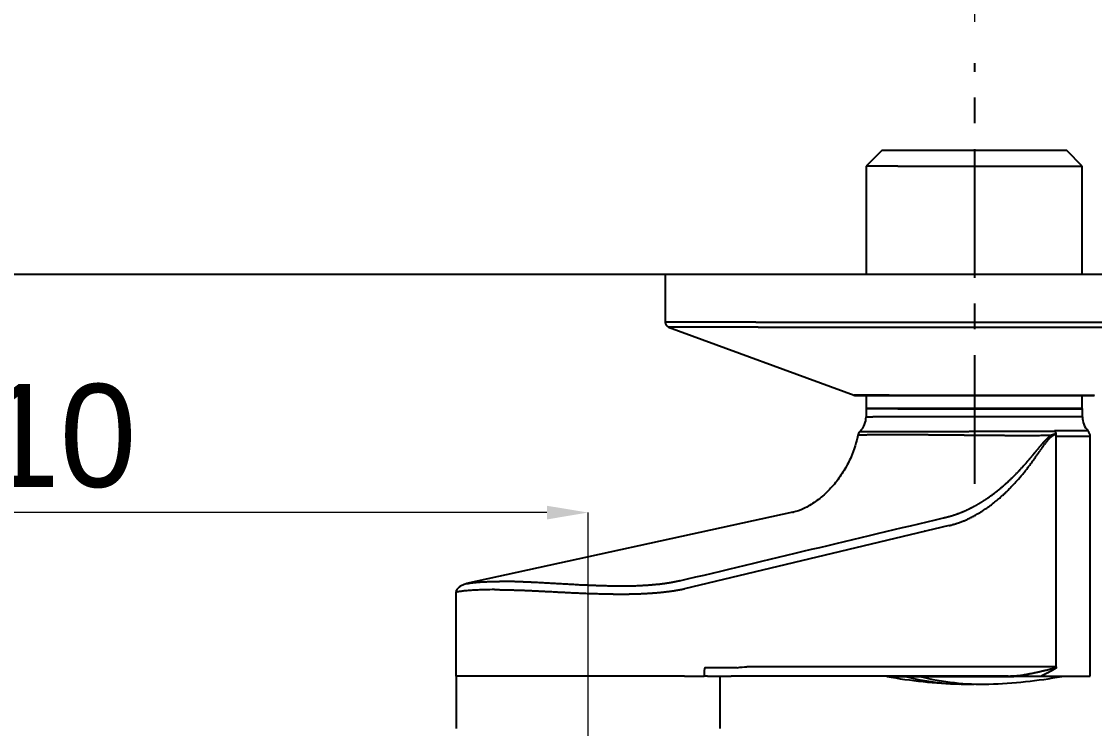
# Model space of a CAD drawing. Extents: x 1171 to 2300, y 0 to 827.
# Drawn here: x 1447.8 to 1551.9, y 689.5 to 758.2 of the extents above; entities that cross this region are included whole.
import ezdxf

# ---------------------------------------------------------------- set-up
doc = ezdxf.new("R2010")
doc.units = 0
doc.header["$LTSCALE"] = 10
doc.header["$MEASUREMENT"] = 0
doc.header["$PDMODE"] = 3
doc.header["$PDSIZE"] = -10
doc.linetypes.add('CENTER', pattern=[2, 1.25, -0.25, 0.25, -0.25])
doc.layers.get('0').update_dxf_attribs({"linetype": 'CONTINUOUS'})
doc.layers.get('DEFPOINTS').update_dxf_attribs({"linetype": 'CONTINUOUS'})
doc.layers.add('1', color=7, linetype='CONTINUOUS')
doc.styles.add('Daelim Dimension', font='')
doc.styles.get('Daelim Dimension').set_extended_font_data('나눔고딕')
doc.dimstyles.new('DEFAULT', dxfattribs={"dimscale": 2, "dimtxt": 2, "dimasz": 2, "dimexe": 0, "dimexo": 2, "dimgap": 1, "dimtad": 1, "dimdec": 1, "dimzin": 9, "dimdsep": 46, "dimtxsty": 'Daelim Dimension', "dimcen": 0.5, "dimclrd": 252, "dimclre": 252, "dimclrt": 3, "dimadec": 1, "dimazin": 0, "dimtfac": 1, "dimtdec": 1, "dimtix": 1, "dimtmove": 0, "dimatfit": 3, "dimfxl": 1, "dimtolj": 1, "dimtzin": 1, "dimlwd": 9, "dimlwe": 9, "dimarcsym": 0})

# ---------------------------------------------------------------- blocks, each defined once
blk = doc.blocks.new('*D8')
at = {"color": 5, "lineweight": 9, "ltscale": 0.5, "transparency": 16777216}
for p, q in [((1392.75, 687.65), (1392.75, 710.49)), ((1498.75, 710.49), (1396.75, 710.49)), ((1502.75, 687.25), (1502.75, 710.49))]:
    blk.add_line(p, q, dxfattribs=at)
at = {"color": 5, "ltscale": 0.5, "transparency": 16777216}
for points in [[(1396.75, 711.15), (1396.75, 709.82), (1392.75, 710.49)], [(1498.75, 711.15), (1498.75, 709.82), (1502.75, 710.49)]]:
    blk.add_solid(points, dxfattribs=at)
at = {"layer": 'DEFPOINTS', "color": 0, "ltscale": 0.5, "transparency": 16777216}
for p in [(1392.75, 710.49), (1392.75, 683.65), (1502.75, 683.25)]:
    blk.add_point(p, dxfattribs=at)
at = {"color": 7, "ltscale": 0.5, "transparency": 16777216, "insert": (1447.75, 717.9), "char_height": 10, "attachment_point": 5, "style": 'Daelim Dimension'}
blk.add_mtext('\\A1;110', dxfattribs=at)
blk = doc.blocks.new('*D9')
at = {"color": 5, "lineweight": 9, "ltscale": 0.5, "transparency": 16777216}
for p, q in [((1355.28, 758.12), (1355.28, 774.56)), ((1359.28, 774.56), (1536.29, 774.56)), ((1540.29, 758.12), (1540.29, 774.56))]:
    blk.add_line(p, q, dxfattribs=at)
at = {"color": 5, "ltscale": 0.5, "transparency": 16777216}
for points in [[(1359.28, 775.23), (1359.28, 773.89), (1355.28, 774.56)], [(1536.29, 775.23), (1536.29, 773.89), (1540.29, 774.56)]]:
    blk.add_solid(points, dxfattribs=at)
at = {"layer": 'DEFPOINTS', "color": 0, "ltscale": 0.5, "transparency": 16777216}
for p in [(1540.29, 774.56), (1355.28, 754.12), (1540.29, 754.12)]:
    blk.add_point(p, dxfattribs=at)
at = {"color": 7, "ltscale": 0.5, "transparency": 16777216, "insert": (1447.79, 782), "char_height": 10, "attachment_point": 5, "style": 'Daelim Dimension'}
blk.add_mtext('\\A1;150~200', dxfattribs=at)

msp = doc.modelspace()

# ---------------------------------------------------------------- linework, layer by layer
at = {"ltscale": 0.5}
for p, q in [((1549.21, 745.62), (1531.25, 745.62)), ((1291.12, 733.62), (1975.18, 733.62))]:
    msp.add_line(p, q, dxfattribs=at)
at = {"layer": '1', "color": 1, "linetype": 'CENTER', "lineweight": -3}
msp.add_line((1540.29, 713.28), (1540.29, 754.12), dxfattribs=at)
at = {"layer": '1', "color": 7, "linetype": 'Continuous', "lineweight": -3}
for p, q in [((1531.25, 745.62), (1529.75, 744.12)), ((1550.71, 744.12), (1549.21, 745.62)), ((1529.75, 744.12), (1529.75, 733.62)), ((1532.82, 744.12), (1529.75, 744.12)), ((1532.82, 744.12), (1550.71, 744.12)), ((1550.71, 733.62), (1550.71, 744.12)), ((1510.23, 733.62), (1510.23, 728.97)), ((1510.23, 733.62), (1519.02, 733.62)), ((1519.02, 733.62), (1570.23, 733.62)), ((1519.02, 728.97), (1510.23, 728.97)), ((1510.56, 728.5), (1528.56, 721.87)), ((1519.25, 728.5), (1510.56, 728.5)), ((1519.02, 728.97), (1570.23, 728.97)), ((1519.25, 728.5), (1569.9, 728.5)), ((1531.98, 721.87), (1528.56, 721.87)), ((1528.73, 721.84), (1532.1, 721.84)), ((1529.75, 721.84), (1529.75, 720.62)), ((1531.98, 721.87), (1551.9, 721.87)), ((1532.1, 721.84), (1551.73, 721.84)), ((1550.71, 720.62), (1550.71, 721.84)), ((1529.75, 720.62), (1529.73, 720.56)), ((1529.73, 720.56), (1529.73, 719.79)), ((1532.81, 720.56), (1529.73, 720.56)), ((1529.73, 719.79), (1530.39, 719.79)), ((1529.75, 720.62), (1532.82, 720.62)), ((1532.81, 719.79), (1530.39, 719.79)), ((1532.81, 720.56), (1550.73, 720.56)), ((1550.73, 719.79), (1532.81, 719.79)), ((1532.82, 720.62), (1550.71, 720.62)), ((1550.73, 720.56), (1550.71, 720.62)), ((1550.73, 719.79), (1550.73, 720.56)), ((1551.27, 718.43), (1548.03, 718.43)), ((1548.19, 717.88), (1548.19, 718.11)), ((1551.48, 717.88), (1548.19, 717.88)), ((1551.48, 694.62), (1551.48, 717.88)), ((1522.62, 710.52), (1490.95, 703.59)), ((1537.78, 709.22), (1512.11, 703.09)), ((1489.9, 702.65), (1489.9, 694.62)), ((1514.02, 695.14), (1514.02, 694.62)), ((1517.23, 695.42), (1514.1, 695.42)), ((1548.19, 695.52), (1518.15, 695.52)), ((1512.11, 694.62), (1489.9, 694.62)), ((1489.93, 694.62), (1489.93, 689.52)), ((1512.11, 694.62), (1514.02, 694.62)), ((1514.34, 694.62), (1514.02, 694.62)), ((1515.57, 689.52), (1515.57, 694.62)), ((1516.61, 694.62), (1516.65, 694.62)), ((1543.53, 694.62), (1517.5, 694.62)), ((1531.73, 694.62), (1531.73, 694.58)), ((1531.73, 694.58), (1533.55, 694.58)), ((1533.55, 694.59), (1533.55, 694.58)), ((1534.22, 694.58), (1534.22, 694.62)), ((1534.97, 694.59), (1534.97, 694.58)), ((1534.97, 694.58), (1544.06, 694.58)), ((1546.73, 694.62), (1551.48, 694.62)), ((1548.73, 694.58), (1548.73, 694.62))]:
    msp.add_line(p, q, dxfattribs=at)
for centre, radius, start, end in [((1510.73, 728.97), 0.5, 180, 249.7751), ((1528.73, 722.34), 0.5, 249.7751, 270), ((1551.73, 722.34), 0.5, 270, 290.2249), ((1527.73, 719.79), 2, 315.5799, 0), ((1552.73, 719.79), 2, 180, 222.9312), ((1550.68, 717.88), 0.8, 0, 42.9334), ((1540.23, 741.82), 48, 259.8001, 268.3117), ((1540.23, 741.82), 48, 271.6883, 280.1999)]:
    msp.add_arc(centre, radius, start, end, dxfattribs=at)
for centre, major_axis, start_param, end_param in [((1532.1, 722.34), (0, -0.5), 5.930195, 6.283211), ((1539.52, 741.82), (0, -47.99), 6.106374, 6.304021), ((1540.94, 741.82), (0, -47.99), 6.106374, 6.304021)]:
    msp.add_ellipse(centre, major_axis=major_axis, ratio=0.707107, start_param=start_param, end_param=end_param, dxfattribs=at)
for points, knots in [([(1528.96, 718.1), (1528.79, 717.31), (1528.43, 716.13), (1527.66, 714.64), (1526.87, 713.47), (1525.89, 712.39), (1524.79, 711.48), (1523.63, 710.82), (1522.98, 710.59), (1522.67, 710.53)], [0, 0, 0, 0, 0.174316, 0.279304, 0.396979, 0.527752, 0.671883, 0.829287, 1, 1, 1, 1]), ([(1532.23, 718.03), (1532.22, 718.03), (1532.19, 718.03), (1532.15, 718.03), (1532.12, 718.03), (1532.08, 718.03), (1532.04, 718.03), (1532, 718.03), (1531.97, 718.03), (1531.93, 718.03), (1531.89, 718.03), (1531.85, 718.03), (1531.82, 718.03), (1531.78, 718.03), (1531.74, 718.03), (1531.7, 718.03), (1531.67, 718.03), (1531.63, 718.03), (1531.59, 718.03), (1531.56, 718.03), (1531.52, 718.03), (1531.48, 718.03), (1531.45, 718.03), (1531.41, 718.03), (1531.37, 718.03), (1531.34, 718.03), (1531.3, 718.03), (1531.26, 718.03), (1531.23, 718.03), (1531.19, 718.03), (1531.16, 718.03), (1531.12, 718.03), (1531.09, 718.03), (1531.05, 718.03), (1531.02, 718.03), (1530.98, 718.03), (1530.95, 718.03), (1530.91, 718.03), (1530.88, 718.03), (1530.84, 718.03), (1530.81, 718.03), (1530.77, 718.03), (1530.74, 718.03), (1530.71, 718.03), (1530.67, 718.03), (1530.64, 718.03), (1530.6, 718.03), (1530.57, 718.03), (1530.54, 718.02), (1530.51, 718.02), (1530.47, 718.02), (1530.44, 718.02), (1530.41, 718.02), (1530.38, 718.02), (1530.35, 718.02), (1530.31, 718.02), (1530.28, 718.02), (1530.25, 718.02), (1530.22, 718.02), (1530.19, 718.02), (1530.16, 718.02), (1530.13, 718.02), (1530.1, 718.02), (1530.07, 718.02), (1530.04, 718.02), (1530.02, 718.02), (1529.99, 718.02), (1529.96, 718.02), (1529.93, 718.02), (1529.9, 718.02), (1529.88, 718.02), (1529.85, 718.02), (1529.82, 718.02), (1529.8, 718.01), (1529.77, 718.01), (1529.75, 718.01), (1529.72, 718.01), (1529.7, 718.01), (1529.67, 718.01), (1529.65, 718.01), (1529.62, 718.01), (1529.6, 718.01), (1529.58, 718.01), (1529.55, 718.01), (1529.53, 718.01), (1529.51, 718.01), (1529.49, 718.01), (1529.46, 718.01), (1529.44, 718.01), (1529.42, 718.01), (1529.4, 718.01), (1529.38, 718), (1529.36, 718), (1529.34, 718), (1529.32, 718), (1529.3, 718), (1529.29, 718), (1529.27, 718), (1529.25, 718), (1529.23, 718), (1529.22, 718), (1529.2, 718), (1529.19, 718), (1529.17, 718), (1529.16, 718), (1529.14, 718), (1529.13, 718), (1529.11, 717.99), (1529.09, 717.99), (1529.06, 717.99), (1529.02, 717.99), (1529, 717.99), (1528.97, 717.98), (1528.96, 717.98), (1528.94, 717.98), (1528.93, 717.98), (1528.93, 717.98), (1528.93, 717.98), (1528.93, 717.98)], [0, 0, 0, 0, 0.005998, 0.012022, 0.018071, 0.024147, 0.030249, 0.036376, 0.042529, 0.048708, 0.054913, 0.061143, 0.067399, 0.07368, 0.079987, 0.086319, 0.092676, 0.099059, 0.105467, 0.1119, 0.118357, 0.12484, 0.131348, 0.13788, 0.144437, 0.151018, 0.157624, 0.164254, 0.170909, 0.177587, 0.18429, 0.191016, 0.197766, 0.20454, 0.211338, 0.218158, 0.225002, 0.23187, 0.23876, 0.245673, 0.252609, 0.259568, 0.266548, 0.273551, 0.280576, 0.287622, 0.29469, 0.301779, 0.308889, 0.31602, 0.323171, 0.330343, 0.337535, 0.344747, 0.351978, 0.359229, 0.366499, 0.373788, 0.381097, 0.388425, 0.395773, 0.40314, 0.410527, 0.417933, 0.425359, 0.432805, 0.440271, 0.447756, 0.455262, 0.462787, 0.470332, 0.477898, 0.485484, 0.493091, 0.500718, 0.508366, 0.516035, 0.523725, 0.531437, 0.539171, 0.546926, 0.554704, 0.562504, 0.570327, 0.578172, 0.58604, 0.593931, 0.601846, 0.609784, 0.617745, 0.625729, 0.633735, 0.641765, 0.649817, 0.657891, 0.665988, 0.674106, 0.682247, 0.69041, 0.698594, 0.7068, 0.715027, 0.723276, 0.731545, 0.739836, 0.748147, 0.756479, 0.764831, 0.773203, 0.801217, 0.828751, 0.855801, 0.882376, 0.908485, 0.934139, 0.959347, 0.984117, 1, 1, 1, 1]), ([(1529.15, 718.38), (1529.15, 718.38), (1529.15, 718.38), (1529.15, 718.38), (1529.15, 718.38), (1529.16, 718.38), (1529.17, 718.38), (1529.18, 718.37), (1529.19, 718.37), (1529.2, 718.37), (1529.22, 718.37), (1529.23, 718.37), (1529.25, 718.37), (1529.27, 718.37), (1529.29, 718.37), (1529.31, 718.37), (1529.33, 718.37), (1529.36, 718.37), (1529.38, 718.37), (1529.41, 718.37), (1529.44, 718.37), (1529.46, 718.37), (1529.49, 718.37), (1529.52, 718.37), (1529.55, 718.37), (1529.59, 718.36), (1529.62, 718.36), (1529.65, 718.36), (1529.68, 718.36), (1529.72, 718.36), (1529.75, 718.36), (1529.79, 718.36), (1529.81, 718.36), (1529.82, 718.36)], [0, 0, 0, 0, 0.028778, 0.066813, 0.104458, 0.141714, 0.17858, 0.215055, 0.251141, 0.286837, 0.322142, 0.357058, 0.391583, 0.425717, 0.459461, 0.492815, 0.525778, 0.55835, 0.590531, 0.622322, 0.653722, 0.68473, 0.715348, 0.745574, 0.775409, 0.804853, 0.833906, 0.862567, 0.890837, 0.918715, 0.946202, 0.973297, 1, 1, 1, 1]), ([(1529.82, 718.36), (1529.96, 718.36), (1530.12, 718.36), (1530.47, 718.36), (1530.67, 718.36), (1531.1, 718.35), (1531.33, 718.35), (1531.83, 718.35), (1532.09, 718.35), (1532.37, 718.35)], [0, 0, 0, 0, 0.25, 0.25, 0.5, 0.5, 0.75, 0.75, 1, 1, 1, 1]), ([(1545, 717.95), (1544.98, 717.95), (1544.95, 717.95), (1544.9, 717.95), (1544.85, 717.95), (1544.81, 717.95), (1544.75, 717.95), (1544.7, 717.95), (1544.65, 717.95), (1544.6, 717.95), (1544.54, 717.95), (1544.48, 717.95), (1544.43, 717.95), (1544.37, 717.95), (1544.31, 717.95), (1544.25, 717.95), (1544.18, 717.95), (1544.12, 717.95), (1544.06, 717.95), (1543.99, 717.95), (1543.92, 717.95), (1543.86, 717.95), (1543.79, 717.95), (1543.72, 717.95), (1543.64, 717.95), (1543.57, 717.95), (1543.5, 717.95), (1543.42, 717.95), (1543.34, 717.95), (1543.27, 717.95), (1543.19, 717.95), (1543.11, 717.96), (1543.02, 717.96), (1542.94, 717.96), (1542.86, 717.96), (1542.77, 717.96), (1542.68, 717.96), (1542.6, 717.96), (1542.51, 717.96), (1542.42, 717.96), (1542.33, 717.96), (1542.23, 717.96), (1542.14, 717.96), (1542.04, 717.96), (1541.95, 717.96), (1541.85, 717.96), (1541.75, 717.96), (1541.65, 717.96), (1541.55, 717.97), (1541.44, 717.97), (1541.34, 717.97), (1541.24, 717.97), (1541.13, 717.97), (1541.02, 717.97), (1540.91, 717.97), (1540.8, 717.97), (1540.69, 717.97), (1540.58, 717.97), (1540.47, 717.97), (1540.35, 717.98), (1540.24, 717.98), (1540.12, 717.98), (1540, 717.98), (1539.89, 717.98), (1539.77, 717.98), (1539.65, 717.98), (1539.52, 717.98), (1539.4, 717.98), (1539.28, 717.98), (1539.15, 717.99), (1539.03, 717.99), (1538.9, 717.99), (1538.77, 717.99), (1538.64, 717.99), (1538.51, 717.99), (1538.38, 717.99), (1538.25, 717.99), (1538.12, 718), (1537.98, 718), (1537.85, 718), (1537.72, 718), (1537.58, 718), (1537.45, 718), (1537.32, 718), (1537.2, 718), (1537.07, 718), (1536.94, 718.01), (1536.82, 718.01), (1536.69, 718.01), (1536.57, 718.01), (1536.45, 718.01), (1536.33, 718.01), (1536.21, 718.01), (1536.09, 718.01), (1535.97, 718.01), (1535.86, 718.01), (1535.74, 718.02), (1535.63, 718.02), (1535.51, 718.02), (1535.4, 718.02), (1535.29, 718.02), (1535.18, 718.02), (1535.07, 718.02), (1534.97, 718.02), (1534.86, 718.02), (1534.76, 718.02), (1534.65, 718.02), (1534.55, 718.02), (1534.45, 718.02), (1534.35, 718.03), (1534.25, 718.03), (1534.15, 718.03), (1534.05, 718.03), (1533.96, 718.03), (1533.86, 718.03), (1533.77, 718.03), (1533.68, 718.03), (1533.59, 718.03), (1533.5, 718.03), (1533.41, 718.03), (1533.32, 718.03), (1533.24, 718.03), (1533.15, 718.03), (1533.07, 718.03), (1532.99, 718.03), (1532.9, 718.03), (1532.82, 718.03), (1532.75, 718.03), (1532.67, 718.03), (1532.59, 718.03), (1532.52, 718.03), (1532.44, 718.03), (1532.37, 718.03), (1532.3, 718.03), (1532.25, 718.03), (1532.23, 718.03)], [0, 0, 0, 0, 0.003699, 0.007478, 0.011336, 0.015274, 0.019291, 0.023388, 0.027565, 0.031821, 0.036157, 0.040572, 0.045068, 0.049644, 0.054299, 0.059036, 0.063852, 0.06875, 0.073729, 0.078789, 0.083932, 0.089156, 0.094461, 0.099849, 0.105318, 0.110868, 0.116501, 0.122215, 0.128011, 0.133888, 0.139847, 0.145887, 0.152009, 0.158212, 0.164496, 0.170862, 0.177309, 0.183838, 0.190447, 0.197138, 0.203909, 0.210762, 0.217695, 0.22471, 0.231805, 0.238981, 0.246237, 0.253573, 0.260988, 0.268482, 0.276055, 0.283706, 0.291434, 0.299239, 0.30712, 0.315076, 0.323108, 0.331217, 0.339402, 0.347664, 0.356004, 0.364422, 0.372919, 0.381496, 0.390154, 0.398893, 0.407714, 0.416619, 0.425607, 0.434681, 0.44384, 0.453086, 0.462421, 0.471844, 0.481356, 0.490957, 0.500645, 0.51061, 0.52053, 0.530405, 0.540234, 0.550016, 0.55975, 0.569437, 0.579074, 0.588663, 0.598202, 0.60769, 0.617128, 0.626515, 0.635851, 0.645137, 0.654375, 0.663565, 0.672708, 0.681804, 0.690856, 0.699862, 0.708824, 0.717742, 0.726617, 0.735448, 0.744237, 0.752982, 0.761684, 0.770344, 0.778962, 0.787536, 0.796066, 0.804551, 0.812989, 0.821381, 0.829724, 0.838019, 0.846264, 0.854459, 0.862603, 0.870696, 0.878737, 0.886725, 0.89466, 0.902543, 0.910371, 0.918145, 0.925865, 0.93353, 0.94114, 0.948695, 0.956193, 0.963636, 0.971022, 0.978352, 0.985625, 0.992841, 1, 1, 1, 1]), ([(1532.37, 718.35), (1532.38, 718.35), (1532.41, 718.35), (1532.44, 718.35), (1532.48, 718.35), (1532.52, 718.35), (1532.55, 718.35), (1532.59, 718.35), (1532.63, 718.35), (1532.67, 718.35), (1532.7, 718.35), (1532.74, 718.35), (1532.78, 718.35), (1532.82, 718.35), (1532.86, 718.35), (1532.9, 718.35), (1532.94, 718.35), (1532.98, 718.35), (1533.02, 718.35), (1533.07, 718.35), (1533.11, 718.35), (1533.15, 718.35), (1533.19, 718.35), (1533.24, 718.35), (1533.28, 718.35), (1533.32, 718.35), (1533.37, 718.35), (1533.41, 718.35), (1533.46, 718.35), (1533.5, 718.35), (1533.55, 718.35), (1533.59, 718.35), (1533.64, 718.35), (1533.68, 718.35), (1533.73, 718.35), (1533.78, 718.35), (1533.83, 718.35), (1533.87, 718.35), (1533.92, 718.35), (1533.97, 718.35), (1534.02, 718.35), (1534.07, 718.35), (1534.12, 718.35), (1534.17, 718.35), (1534.22, 718.35), (1534.27, 718.35), (1534.32, 718.35), (1534.37, 718.35), (1534.43, 718.35), (1534.48, 718.35), (1534.53, 718.35), (1534.58, 718.35), (1534.64, 718.35), (1534.69, 718.35), (1534.75, 718.35), (1534.8, 718.35), (1534.86, 718.35), (1534.91, 718.35), (1534.97, 718.35), (1535.02, 718.35), (1535.08, 718.35), (1535.14, 718.35), (1535.19, 718.36), (1535.25, 718.36), (1535.31, 718.36), (1535.37, 718.36), (1535.43, 718.36), (1535.49, 718.36), (1535.55, 718.36), (1535.61, 718.36), (1535.67, 718.36), (1535.73, 718.36), (1535.79, 718.36), (1535.85, 718.36), (1535.91, 718.36), (1535.97, 718.36), (1536.04, 718.36), (1536.1, 718.36), (1536.16, 718.36), (1536.23, 718.36), (1536.29, 718.36), (1536.36, 718.36), (1536.42, 718.36), (1536.49, 718.36), (1536.55, 718.36), (1536.62, 718.36), (1536.68, 718.36), (1536.75, 718.36), (1536.82, 718.36), (1536.88, 718.36), (1536.95, 718.36), (1537.02, 718.36), (1537.09, 718.36), (1537.16, 718.36), (1537.23, 718.36), (1537.3, 718.36), (1537.37, 718.36), (1537.44, 718.36), (1537.51, 718.36), (1537.58, 718.37), (1537.65, 718.37), (1537.72, 718.37), (1537.79, 718.37), (1537.86, 718.37), (1537.94, 718.37), (1538.01, 718.37), (1538.08, 718.37), (1538.16, 718.37), (1538.23, 718.37), (1538.31, 718.37), (1538.38, 718.37), (1538.45, 718.37), (1538.53, 718.37), (1538.6, 718.37), (1538.68, 718.37), (1538.76, 718.37), (1538.83, 718.37), (1538.91, 718.37), (1538.99, 718.37), (1539.06, 718.37), (1539.14, 718.37), (1539.22, 718.37), (1539.3, 718.37), (1539.38, 718.37), (1539.45, 718.37), (1539.53, 718.37), (1539.61, 718.37), (1539.69, 718.37), (1539.77, 718.38), (1539.85, 718.38), (1539.93, 718.38), (1540.01, 718.38), (1540.09, 718.38), (1540.21, 718.38), (1540.37, 718.38), (1540.57, 718.38), (1540.77, 718.38), (1540.96, 718.38), (1541.15, 718.38), (1541.34, 718.38), (1541.53, 718.38), (1541.72, 718.38), (1541.9, 718.38), (1542.08, 718.39), (1542.26, 718.39), (1542.44, 718.39), (1542.62, 718.39), (1542.79, 718.39), (1542.96, 718.39), (1543.13, 718.39), (1543.29, 718.39), (1543.46, 718.39), (1543.62, 718.39), (1543.78, 718.39), (1543.93, 718.39), (1544.09, 718.39), (1544.24, 718.39), (1544.39, 718.39), (1544.53, 718.39), (1544.68, 718.39), (1544.82, 718.39), (1544.96, 718.39), (1545.09, 718.39), (1545.23, 718.39), (1545.36, 718.39), (1545.49, 718.39), (1545.62, 718.39), (1545.74, 718.39), (1545.86, 718.39), (1545.98, 718.39), (1546.1, 718.39), (1546.22, 718.39), (1546.33, 718.39), (1546.44, 718.39), (1546.55, 718.39), (1546.65, 718.39), (1546.76, 718.39), (1546.86, 718.39), (1546.96, 718.39), (1547.06, 718.39), (1547.15, 718.39), (1547.24, 718.39), (1547.34, 718.39), (1547.42, 718.39), (1547.51, 718.39), (1547.6, 718.39), (1547.68, 718.39), (1547.76, 718.38), (1547.84, 718.38), (1547.92, 718.38), (1547.99, 718.38), (1548.04, 718.38), (1548.06, 718.38)], [0, 0, 0, 0, 0.002888, 0.005789, 0.008704, 0.011632, 0.014574, 0.017529, 0.020498, 0.02348, 0.026475, 0.029484, 0.032507, 0.035543, 0.038592, 0.041655, 0.044732, 0.047822, 0.050925, 0.054042, 0.057172, 0.060316, 0.063473, 0.066644, 0.069828, 0.073026, 0.076237, 0.079461, 0.082699, 0.085951, 0.089215, 0.092494, 0.095786, 0.099091, 0.102409, 0.105742, 0.109087, 0.112446, 0.115819, 0.119205, 0.122604, 0.126017, 0.129443, 0.132883, 0.136336, 0.139802, 0.143282, 0.146776, 0.150283, 0.153803, 0.157337, 0.160884, 0.164444, 0.168018, 0.171606, 0.175206, 0.178821, 0.182448, 0.18609, 0.189744, 0.193412, 0.197093, 0.200788, 0.204496, 0.208218, 0.211953, 0.215701, 0.219463, 0.223238, 0.227027, 0.230829, 0.234645, 0.238473, 0.242316, 0.246171, 0.25004, 0.253923, 0.257819, 0.261728, 0.26565, 0.269586, 0.273536, 0.277499, 0.281475, 0.285464, 0.289467, 0.293484, 0.297513, 0.301556, 0.305613, 0.309683, 0.313766, 0.317862, 0.321972, 0.326095, 0.330232, 0.334382, 0.338545, 0.342722, 0.346912, 0.351116, 0.355333, 0.359563, 0.363806, 0.368063, 0.372333, 0.376617, 0.380914, 0.385224, 0.389548, 0.393885, 0.398235, 0.402598, 0.406975, 0.411366, 0.415769, 0.420186, 0.424616, 0.42906, 0.433517, 0.437987, 0.442471, 0.446968, 0.451478, 0.456001, 0.460538, 0.465088, 0.469652, 0.474228, 0.478818, 0.483422, 0.488038, 0.492668, 0.497312, 0.508784, 0.520158, 0.531432, 0.542608, 0.553684, 0.564662, 0.57554, 0.58632, 0.597001, 0.607583, 0.618066, 0.628451, 0.638737, 0.648924, 0.659013, 0.669003, 0.678895, 0.688688, 0.698383, 0.70798, 0.717478, 0.726877, 0.736179, 0.745382, 0.754487, 0.763494, 0.772403, 0.781213, 0.789925, 0.79854, 0.807056, 0.815474, 0.823794, 0.832017, 0.840141, 0.848167, 0.856095, 0.863926, 0.871658, 0.879293, 0.88683, 0.894269, 0.90161, 0.908854, 0.915999, 0.923047, 0.929997, 0.93685, 0.943604, 0.950261, 0.956821, 0.963282, 0.969646, 0.975912, 0.982081, 0.988151, 0.994124, 1, 1, 1, 1]), ([(1537.78, 709.22), (1537.8, 709.22), (1537.83, 709.23), (1537.89, 709.25), (1537.95, 709.26), (1538.01, 709.28), (1538.07, 709.3), (1538.13, 709.32), (1538.2, 709.33), (1538.26, 709.35), (1538.33, 709.37), (1538.4, 709.39), (1538.48, 709.42), (1538.61, 709.46), (1538.83, 709.54), (1539.05, 709.62), (1539.25, 709.7), (1539.39, 709.76), (1539.54, 709.83), (1539.71, 709.91), (1539.89, 710), (1540.09, 710.09), (1540.27, 710.19), (1540.46, 710.3), (1540.69, 710.43), (1540.98, 710.61), (1541.36, 710.86), (1541.78, 711.16), (1542.15, 711.44), (1542.42, 711.67), (1542.61, 711.82), (1542.79, 711.98), (1542.94, 712.12), (1543.09, 712.25), (1543.21, 712.37), (1543.34, 712.5), (1543.46, 712.61), (1543.6, 712.75), (1543.77, 712.93), (1544.03, 713.2), (1544.43, 713.63), (1544.84, 714.11), (1545.19, 714.55), (1545.44, 714.87), (1545.67, 715.17), (1545.86, 715.43), (1546.01, 715.63), (1546.11, 715.78), (1546.21, 715.92), (1546.31, 716.06), (1546.41, 716.19), (1546.5, 716.32), (1546.58, 716.43), (1546.64, 716.52), (1546.71, 716.61), (1546.77, 716.7), (1546.85, 716.81), (1546.92, 716.91), (1546.99, 717.01), (1547.06, 717.11), (1547.14, 717.22), (1547.22, 717.32), (1547.3, 717.42), (1547.36, 717.49), (1547.41, 717.56), (1547.47, 717.62), (1547.53, 717.69), (1547.6, 717.76), (1547.68, 717.83), (1547.75, 717.89), (1547.82, 717.94), (1547.87, 717.97), (1547.9, 718), (1547.94, 718.02), (1547.97, 718.03), (1548, 718.05), (1548.03, 718.07), (1548.06, 718.08), (1548.08, 718.09), (1548.1, 718.1), (1548.11, 718.1)], [0, 0, 0, 0, 0.004684, 0.009476, 0.014375, 0.019382, 0.024496, 0.029718, 0.035047, 0.040485, 0.04603, 0.051683, 0.057444, 0.067043, 0.085266, 0.112119, 0.123116, 0.135283, 0.148617, 0.163121, 0.178795, 0.195637, 0.213649, 0.226659, 0.246334, 0.272673, 0.305672, 0.346886, 0.389561, 0.406991, 0.424411, 0.441819, 0.459213, 0.467328, 0.485624, 0.494827, 0.506435, 0.520958, 0.535472, 0.558378, 0.599185, 0.65795, 0.686487, 0.713587, 0.739249, 0.76347, 0.776563, 0.788824, 0.800249, 0.810837, 0.822792, 0.83317, 0.841973, 0.849199, 0.854849, 0.863567, 0.872043, 0.880279, 0.888274, 0.896024, 0.903933, 0.915463, 0.9231, 0.929289, 0.934031, 0.940098, 0.946585, 0.953492, 0.960804, 0.968508, 0.974361, 0.978973, 0.982352, 0.984503, 0.987394, 0.99016, 0.992802, 0.995323, 0.997721, 1, 1, 1, 1]), ([(1547.61, 717.96), (1547.42, 717.96), (1547.21, 717.96), (1546.8, 717.96), (1546.59, 717.95), (1546.26, 717.95), (1546.15, 717.95), (1545.93, 717.95), (1545.81, 717.95), (1545.64, 717.95), (1545.58, 717.95), (1545.47, 717.95), (1545.41, 717.95), (1545.23, 717.95), (1545.12, 717.95), (1545, 717.95)], [0, 0, 0, 0, 0.25, 0.25, 0.5, 0.5, 0.625, 0.625, 0.75, 0.75, 0.8125, 0.8125, 0.875, 0.875, 1, 1, 1, 1]), ([(1545.29, 715.32), (1545.3, 715.33), (1545.32, 715.36), (1545.35, 715.4), (1545.38, 715.43), (1545.41, 715.47), (1545.44, 715.51), (1545.47, 715.54), (1545.51, 715.58), (1545.54, 715.62), (1545.57, 715.65), (1545.6, 715.69), (1545.63, 715.73), (1545.66, 715.76), (1545.7, 715.8), (1545.73, 715.84), (1545.76, 715.87), (1545.79, 715.91), (1545.82, 715.95), (1545.85, 715.98), (1545.88, 716.02), (1545.91, 716.05), (1545.94, 716.09), (1545.97, 716.13), (1546, 716.16), (1546.03, 716.2), (1546.06, 716.24), (1546.09, 716.27), (1546.12, 716.31), (1546.15, 716.35), (1546.18, 716.38), (1546.21, 716.42), (1546.24, 716.45), (1546.27, 716.49), (1546.3, 716.53), (1546.33, 716.56), (1546.36, 716.6), (1546.39, 716.63), (1546.42, 716.67), (1546.45, 716.71), (1546.48, 716.74), (1546.51, 716.79), (1546.55, 716.84), (1546.6, 716.9), (1546.65, 716.96), (1546.7, 717.01), (1546.75, 717.07), (1546.79, 717.13), (1546.84, 717.18), (1546.89, 717.23), (1546.93, 717.28), (1546.98, 717.34), (1547.02, 717.38), (1547.07, 717.44), (1547.12, 717.49), (1547.17, 717.54), (1547.23, 717.6), (1547.28, 717.65), (1547.33, 717.7), (1547.39, 717.76), (1547.44, 717.81), (1547.5, 717.86), (1547.56, 717.91), (1547.59, 717.94), (1547.61, 717.96)], [0, 0, 0, 0, 0.013755, 0.02748, 0.041176, 0.054843, 0.068485, 0.082101, 0.095693, 0.109261, 0.122807, 0.136332, 0.149836, 0.163321, 0.176785, 0.190231, 0.203658, 0.217067, 0.230458, 0.243829, 0.257181, 0.270512, 0.283823, 0.297112, 0.31038, 0.323626, 0.336849, 0.350049, 0.363225, 0.376378, 0.389507, 0.40261, 0.415689, 0.428744, 0.441774, 0.454779, 0.467759, 0.480716, 0.493647, 0.506555, 0.519438, 0.532296, 0.554212, 0.575834, 0.597167, 0.618216, 0.638985, 0.659478, 0.679699, 0.699654, 0.719346, 0.738781, 0.757962, 0.776894, 0.798748, 0.820698, 0.842745, 0.864893, 0.887143, 0.909497, 0.931957, 0.954526, 0.977206, 1, 1, 1, 1]), ([(1548.11, 718.1), (1548.1, 718.1), (1548.09, 718.1), (1548.07, 718.09), (1548.05, 718.09), (1548.02, 718.09), (1548, 718.08), (1547.97, 718.07), (1547.95, 718.07), (1547.92, 718.06), (1547.9, 718.05), (1547.87, 718.05), (1547.84, 718.04), (1547.81, 718.03), (1547.78, 718.02), (1547.75, 718.01), (1547.72, 718), (1547.68, 717.99), (1547.65, 717.97), (1547.62, 717.97), (1547.61, 717.96)], [0, 0, 0, 0, 0.042596, 0.086565, 0.131934, 0.17873, 0.226983, 0.27672, 0.327973, 0.380771, 0.435145, 0.491125, 0.54874, 0.608017, 0.668985, 0.731668, 0.796091, 0.862275, 0.930239, 1, 1, 1, 1]), ([(1548.19, 718.11), (1548.17, 718.16), (1548.16, 718.21), (1548.13, 718.28), (1548.11, 718.3), (1548.09, 718.34), (1548.08, 718.36), (1548.06, 718.38)], [0, 0, 0, 0, 0.5, 0.5, 0.75, 0.75, 1, 1, 1, 1]), ([(1537.26, 709.98), (1537.28, 709.98), (1537.31, 709.99), (1537.36, 710), (1537.4, 710.01), (1537.45, 710.02), (1537.5, 710.03), (1537.55, 710.05), (1537.6, 710.06), (1537.64, 710.07), (1537.69, 710.08), (1537.74, 710.1), (1537.79, 710.11), (1537.84, 710.12), (1537.89, 710.14), (1537.94, 710.15), (1537.98, 710.16), (1538.03, 710.18), (1538.08, 710.19), (1538.13, 710.21), (1538.18, 710.22), (1538.23, 710.24), (1538.28, 710.26), (1538.33, 710.27), (1538.38, 710.29), (1538.43, 710.31), (1538.48, 710.32), (1538.53, 710.34), (1538.58, 710.36), (1538.63, 710.38), (1538.67, 710.39), (1538.72, 710.41), (1538.77, 710.43), (1538.82, 710.45), (1538.87, 710.47), (1538.92, 710.49), (1538.97, 710.51), (1539.02, 710.53), (1539.07, 710.55), (1539.12, 710.57), (1539.18, 710.59), (1539.23, 710.61), (1539.28, 710.64), (1539.33, 710.66), (1539.38, 710.68), (1539.43, 710.7), (1539.48, 710.73), (1539.53, 710.75), (1539.58, 710.77), (1539.63, 710.8), (1539.68, 710.82), (1539.73, 710.85), (1539.78, 710.87), (1539.83, 710.89), (1539.88, 710.92), (1539.93, 710.95), (1539.98, 710.97), (1540.03, 711), (1540.08, 711.02), (1540.13, 711.05), (1540.19, 711.08), (1540.24, 711.11), (1540.29, 711.13), (1540.34, 711.16), (1540.39, 711.19), (1540.44, 711.22), (1540.49, 711.25), (1540.54, 711.28), (1540.59, 711.31), (1540.64, 711.34), (1540.69, 711.37), (1540.74, 711.4), (1540.79, 711.43), (1540.84, 711.46), (1540.9, 711.49), (1540.95, 711.52), (1541, 711.55), (1541.05, 711.58), (1541.1, 711.61), (1541.15, 711.65), (1541.2, 711.68), (1541.25, 711.71), (1541.3, 711.75), (1541.35, 711.78), (1541.4, 711.81), (1541.45, 711.85), (1541.52, 711.89), (1541.61, 711.95), (1541.71, 712.03), (1541.82, 712.11), (1541.93, 712.18), (1542.04, 712.26), (1542.14, 712.34), (1542.25, 712.43), (1542.36, 712.51), (1542.47, 712.59), (1542.58, 712.68), (1542.69, 712.77), (1542.8, 712.86), (1542.9, 712.95), (1543.01, 713.05), (1543.12, 713.14), (1543.23, 713.24), (1543.34, 713.33), (1543.45, 713.43), (1543.56, 713.53), (1543.67, 713.64), (1543.78, 713.74), (1543.89, 713.85), (1544, 713.95), (1544.11, 714.06), (1544.22, 714.17), (1544.32, 714.28), (1544.43, 714.39), (1544.54, 714.5), (1544.65, 714.62), (1544.75, 714.73), (1544.86, 714.85), (1544.97, 714.97), (1545.07, 715.08), (1545.18, 715.2), (1545.25, 715.28), (1545.29, 715.32)], [0, 0, 0, 0, 0.005367, 0.010748, 0.016142, 0.021551, 0.026973, 0.032409, 0.037859, 0.043322, 0.048798, 0.054288, 0.05979, 0.065306, 0.070835, 0.076377, 0.081932, 0.0875, 0.09308, 0.098673, 0.104279, 0.109897, 0.115527, 0.12117, 0.126824, 0.132491, 0.13817, 0.143861, 0.149564, 0.155279, 0.161005, 0.166743, 0.172493, 0.178254, 0.184026, 0.189809, 0.195604, 0.20141, 0.207226, 0.213054, 0.218892, 0.224741, 0.230601, 0.236471, 0.242352, 0.248243, 0.254145, 0.260056, 0.265978, 0.271909, 0.277851, 0.283802, 0.289763, 0.295734, 0.301715, 0.307705, 0.313704, 0.319712, 0.32573, 0.331757, 0.337793, 0.343838, 0.349892, 0.355955, 0.362026, 0.368105, 0.374193, 0.380289, 0.386393, 0.392505, 0.398625, 0.404752, 0.410886, 0.417028, 0.423177, 0.429333, 0.435496, 0.441666, 0.447842, 0.454024, 0.460213, 0.466408, 0.472608, 0.478815, 0.485027, 0.491245, 0.497468, 0.510545, 0.523723, 0.537, 0.550372, 0.56384, 0.577399, 0.591049, 0.604786, 0.61861, 0.632516, 0.646504, 0.660571, 0.674715, 0.688933, 0.703222, 0.717581, 0.732006, 0.746495, 0.761046, 0.775655, 0.790321, 0.805039, 0.819807, 0.834622, 0.849482, 0.864382, 0.879321, 0.894297, 0.909308, 0.924351, 0.939426, 0.95453, 0.969662, 0.984819, 1, 1, 1, 1]), ([(1522.58, 710.51), (1522.58, 710.51), (1522.59, 710.51), (1522.61, 710.52), (1522.63, 710.52), (1522.65, 710.52), (1522.67, 710.53), (1522.69, 710.53), (1522.7, 710.53), (1522.7, 710.54)], [0, 0, 0, 0, 0.08998, 0.256828, 0.423463, 0.589887, 0.756103, 0.922112, 1, 1, 1, 1]), ([(1490.99, 703.6), (1491, 703.6), (1491.06, 703.61), (1491.19, 703.63), (1491.35, 703.66), (1491.46, 703.67), (1491.5, 703.68), (1491.55, 703.68), (1491.59, 703.69), (1491.63, 703.69), (1491.68, 703.7), (1491.73, 703.7), (1491.77, 703.7), (1491.82, 703.71), (1491.87, 703.71), (1491.92, 703.72), (1491.97, 703.72), (1492.02, 703.73), (1492.07, 703.73), (1492.13, 703.73), (1492.18, 703.74), (1492.23, 703.74), (1492.29, 703.75), (1492.34, 703.75), (1492.4, 703.75), (1492.46, 703.76), (1492.52, 703.76), (1492.57, 703.76), (1492.63, 703.77), (1492.69, 703.77), (1492.76, 703.77), (1492.82, 703.77), (1492.88, 703.78), (1492.94, 703.78), (1493.01, 703.78), (1493.07, 703.78), (1493.14, 703.79), (1493.21, 703.79), (1493.27, 703.79), (1493.34, 703.79), (1493.41, 703.79), (1493.48, 703.79), (1493.55, 703.79), (1493.62, 703.8), (1493.7, 703.8), (1493.77, 703.8), (1493.84, 703.8), (1493.92, 703.8), (1493.99, 703.8), (1494.07, 703.8), (1494.12, 703.8), (1494.15, 703.8)], [0, 0, 0, 0, 0.007686, 0.1072, 0.207234, 0.224631, 0.242004, 0.259353, 0.276679, 0.293985, 0.311271, 0.328537, 0.345786, 0.363019, 0.380236, 0.39744, 0.41463, 0.431809, 0.448977, 0.466136, 0.483287, 0.50043, 0.517569, 0.534702, 0.551832, 0.568961, 0.586088, 0.603216, 0.620345, 0.637477, 0.654613, 0.671754, 0.688901, 0.706056, 0.72322, 0.740393, 0.757578, 0.774775, 0.791986, 0.809211, 0.826453, 0.843711, 0.860988, 0.878284, 0.895601, 0.912939, 0.930301, 0.947687, 0.965098, 0.982535, 1, 1, 1, 1]), ([(1493.67, 703.01), (1493.68, 703.01), (1493.71, 703.01), (1493.74, 703.01), (1493.78, 703.01), (1493.82, 703.01), (1493.86, 703.01), (1493.9, 703.01), (1493.94, 703.01), (1493.98, 703.01), (1494.02, 703.01), (1494.06, 703.01), (1494.1, 703.01), (1494.14, 703.01), (1494.18, 703), (1494.22, 703), (1494.26, 703), (1494.3, 703), (1494.35, 703), (1494.39, 703), (1494.43, 703), (1494.48, 703), (1494.52, 703), (1494.56, 703), (1494.61, 703), (1494.65, 703), (1494.7, 703), (1494.74, 703), (1494.79, 702.99), (1494.83, 702.99), (1494.88, 702.99), (1494.92, 702.99), (1494.97, 702.99), (1495.02, 702.99), (1495.06, 702.99), (1495.11, 702.99), (1495.16, 702.99), (1495.21, 702.98), (1495.25, 702.98), (1495.3, 702.98), (1495.35, 702.98), (1495.4, 702.98), (1495.45, 702.98), (1495.5, 702.98), (1495.55, 702.97), (1495.6, 702.97), (1495.65, 702.97), (1495.7, 702.97), (1495.75, 702.97), (1495.8, 702.97), (1495.85, 702.96), (1495.91, 702.96), (1495.96, 702.96), (1496.01, 702.96), (1496.06, 702.96), (1496.12, 702.96), (1496.17, 702.95), (1496.22, 702.95), (1496.28, 702.95), (1496.33, 702.95), (1496.39, 702.94), (1496.44, 702.94), (1496.5, 702.94), (1496.55, 702.94), (1496.61, 702.94), (1496.67, 702.93), (1496.72, 702.93), (1496.78, 702.93), (1496.84, 702.93), (1496.89, 702.92), (1496.95, 702.92), (1497.01, 702.92), (1497.07, 702.92), (1497.12, 702.91), (1497.18, 702.91), (1497.24, 702.91), (1497.3, 702.91), (1497.36, 702.9), (1497.42, 702.9), (1497.48, 702.9), (1497.54, 702.89), (1497.6, 702.89), (1497.66, 702.89), (1497.72, 702.88), (1497.79, 702.88), (1497.85, 702.88), (1497.91, 702.88), (1497.97, 702.87), (1498.03, 702.87), (1498.1, 702.87), (1498.16, 702.86), (1498.22, 702.86), (1498.29, 702.86), (1498.35, 702.85), (1498.42, 702.85), (1498.48, 702.85), (1498.54, 702.84), (1498.66, 702.84), (1498.83, 702.83), (1499.07, 702.82), (1499.36, 702.8), (1499.68, 702.78), (1500.05, 702.77), (1500.46, 702.75), (1500.91, 702.72), (1501.41, 702.7), (1501.94, 702.68), (1502.52, 702.65), (1503.14, 702.63), (1503.8, 702.61), (1504.28, 702.6), (1504.58, 702.59), (1504.69, 702.59), (1504.79, 702.59), (1504.89, 702.59), (1505, 702.59), (1505.1, 702.59), (1505.2, 702.58), (1505.3, 702.58), (1505.4, 702.58), (1505.51, 702.58), (1505.61, 702.58), (1505.71, 702.58), (1505.81, 702.58), (1505.91, 702.58), (1506.01, 702.58), (1506.11, 702.58), (1506.21, 702.58), (1506.31, 702.58), (1506.41, 702.58), (1506.51, 702.58), (1506.61, 702.58), (1506.71, 702.58), (1506.81, 702.59), (1506.9, 702.59), (1507, 702.59), (1507.1, 702.59), (1507.2, 702.59), (1507.29, 702.6), (1507.39, 702.6), (1507.49, 702.6), (1507.58, 702.6), (1507.68, 702.61), (1507.77, 702.61), (1507.87, 702.61), (1507.96, 702.62), (1508.06, 702.62), (1508.15, 702.63), (1508.25, 702.63), (1508.34, 702.64), (1508.43, 702.64), (1508.52, 702.65), (1508.62, 702.65), (1508.71, 702.66), (1508.8, 702.66), (1508.89, 702.67), (1508.98, 702.68), (1509.07, 702.68), (1509.16, 702.69), (1509.25, 702.7), (1509.34, 702.7), (1509.42, 702.71), (1509.51, 702.72), (1509.6, 702.73), (1509.69, 702.73), (1509.77, 702.74), (1509.86, 702.75), (1509.94, 702.76), (1510.03, 702.77), (1510.11, 702.78), (1510.2, 702.79), (1510.28, 702.8), (1510.36, 702.81), (1510.44, 702.82), (1510.53, 702.83), (1510.61, 702.84), (1510.69, 702.85), (1510.77, 702.86), (1510.85, 702.87), (1510.93, 702.88), (1511, 702.89), (1511.08, 702.9), (1511.16, 702.92), (1511.24, 702.93), (1511.31, 702.94), (1511.39, 702.95), (1511.46, 702.97), (1511.54, 702.98), (1511.61, 702.99), (1511.68, 703.01), (1511.76, 703.02), (1511.83, 703.03), (1511.9, 703.05), (1511.97, 703.06), (1512.04, 703.08), (1512.09, 703.09), (1512.11, 703.09)], [0, 0, 0, 0, 0.002575, 0.005158, 0.007751, 0.010352, 0.012962, 0.015581, 0.018208, 0.020845, 0.02349, 0.026143, 0.028806, 0.031477, 0.034157, 0.036846, 0.039544, 0.04225, 0.044964, 0.047688, 0.05042, 0.05316, 0.05591, 0.058667, 0.061434, 0.064209, 0.066992, 0.069784, 0.072584, 0.075393, 0.07821, 0.081036, 0.08387, 0.086712, 0.089563, 0.092422, 0.095289, 0.098165, 0.101049, 0.103941, 0.106841, 0.109749, 0.112666, 0.11559, 0.118523, 0.121464, 0.124413, 0.127369, 0.130334, 0.133307, 0.136288, 0.139276, 0.142273, 0.145277, 0.14829, 0.15131, 0.154339, 0.157375, 0.160419, 0.163471, 0.16653, 0.169598, 0.172673, 0.175756, 0.178847, 0.181946, 0.185052, 0.188166, 0.191288, 0.194418, 0.197555, 0.2007, 0.203853, 0.207013, 0.210181, 0.213356, 0.216539, 0.21973, 0.222928, 0.226134, 0.229347, 0.232568, 0.235797, 0.239033, 0.242276, 0.245527, 0.248785, 0.252051, 0.255325, 0.258606, 0.261895, 0.265191, 0.268496, 0.271808, 0.275129, 0.278457, 0.281794, 0.285138, 0.295582, 0.307997, 0.322387, 0.338755, 0.357095, 0.3774, 0.399658, 0.423868, 0.450029, 0.478143, 0.508216, 0.540257, 0.574273, 0.579323, 0.584372, 0.589421, 0.594468, 0.599516, 0.604562, 0.609608, 0.614653, 0.619697, 0.624741, 0.629784, 0.634826, 0.639868, 0.644908, 0.649948, 0.654988, 0.660026, 0.665063, 0.670099, 0.675135, 0.680169, 0.685202, 0.690234, 0.695266, 0.700296, 0.705325, 0.710353, 0.715379, 0.720405, 0.725429, 0.730453, 0.735475, 0.740496, 0.745516, 0.750535, 0.755553, 0.76057, 0.765586, 0.770601, 0.775615, 0.780628, 0.78564, 0.79065, 0.79566, 0.800669, 0.805678, 0.810685, 0.815691, 0.820696, 0.8257, 0.830704, 0.835706, 0.840707, 0.845707, 0.850707, 0.855705, 0.860702, 0.865699, 0.870694, 0.875688, 0.880681, 0.885673, 0.890663, 0.895653, 0.900641, 0.905627, 0.910612, 0.915595, 0.920577, 0.925557, 0.930535, 0.935511, 0.940485, 0.945457, 0.950428, 0.955396, 0.960361, 0.965325, 0.970286, 0.975245, 0.980201, 0.985155, 0.990106, 0.995054, 1, 1, 1, 1]), ([(1511.61, 703.85), (1511.6, 703.85), (1511.58, 703.84), (1511.54, 703.83), (1511.51, 703.82), (1511.47, 703.82), (1511.44, 703.81), (1511.41, 703.8), (1511.37, 703.79), (1511.34, 703.79), (1511.3, 703.78), (1511.27, 703.77), (1511.24, 703.77), (1511.21, 703.76), (1511.17, 703.75), (1511.14, 703.75), (1511.11, 703.74), (1511.08, 703.73), (1511.04, 703.73), (1511.01, 703.72), (1510.98, 703.72), (1510.95, 703.71), (1510.92, 703.7), (1510.89, 703.7), (1510.86, 703.69), (1510.83, 703.69), (1510.8, 703.68), (1510.77, 703.68), (1510.74, 703.67), (1510.71, 703.67), (1510.68, 703.66), (1510.66, 703.66), (1510.63, 703.65), (1510.6, 703.65), (1510.57, 703.64), (1510.55, 703.64), (1510.52, 703.64), (1510.49, 703.63), (1510.47, 703.63), (1510.44, 703.62), (1510.42, 703.62), (1510.39, 703.62), (1510.37, 703.61), (1510.34, 703.61), (1510.32, 703.6), (1510.29, 703.6), (1510.27, 703.6), (1510.25, 703.59), (1510.22, 703.59), (1510.2, 703.59), (1510.18, 703.58), (1510.16, 703.58), (1510.14, 703.58), (1510.11, 703.58), (1510.09, 703.57), (1510.07, 703.57), (1510.05, 703.57), (1510.03, 703.56), (1510.01, 703.56), (1509.99, 703.56), (1509.98, 703.56), (1509.96, 703.56), (1509.94, 703.55), (1509.92, 703.55), (1509.91, 703.55), (1509.89, 703.55), (1509.87, 703.54), (1509.86, 703.54), (1509.84, 703.54), (1509.83, 703.54), (1509.81, 703.54), (1509.8, 703.54), (1509.78, 703.53), (1509.77, 703.53), (1509.75, 703.53), (1509.74, 703.53), (1509.73, 703.53), (1509.72, 703.53), (1509.71, 703.52), (1509.69, 703.52), (1509.68, 703.52), (1509.67, 703.52), (1509.66, 703.52), (1509.65, 703.52), (1509.64, 703.52), (1509.63, 703.52), (1509.58, 703.51), (1509.49, 703.5), (1509.34, 703.49), (1509.18, 703.47), (1509.01, 703.46), (1508.83, 703.44), (1508.64, 703.43), (1508.43, 703.41), (1508.21, 703.4), (1507.98, 703.39), (1507.74, 703.37), (1507.48, 703.36), (1507.2, 703.35), (1506.91, 703.35), (1506.6, 703.34), (1506.3, 703.34), (1505.99, 703.34), (1505.69, 703.34), (1505.4, 703.34), (1505.1, 703.35), (1504.81, 703.35), (1504.59, 703.36), (1504.43, 703.36), (1504.33, 703.36), (1504.21, 703.37), (1504.08, 703.37), (1503.92, 703.37), (1503.75, 703.38), (1503.57, 703.39), (1503.25, 703.4), (1502.81, 703.42), (1502.24, 703.44), (1501.66, 703.47), (1501.07, 703.51), (1500.47, 703.54), (1499.87, 703.57), (1499.28, 703.61), (1498.7, 703.64), (1498.13, 703.67), (1497.7, 703.69), (1497.41, 703.71), (1497.26, 703.71), (1497.11, 703.72), (1496.97, 703.73), (1496.83, 703.73), (1496.69, 703.74), (1496.56, 703.74), (1496.43, 703.75), (1496.31, 703.75), (1496.19, 703.76), (1496.07, 703.76), (1495.96, 703.77), (1495.85, 703.77), (1495.78, 703.77), (1495.74, 703.77), (1495.73, 703.77), (1495.72, 703.77), (1495.71, 703.77), (1495.69, 703.77), (1495.68, 703.77), (1495.66, 703.77), (1495.64, 703.78), (1495.61, 703.78), (1495.59, 703.78), (1495.56, 703.78), (1495.53, 703.78), (1495.5, 703.78), (1495.47, 703.78), (1495.43, 703.78), (1495.4, 703.78), (1495.36, 703.78), (1495.32, 703.78), (1495.27, 703.78), (1495.23, 703.79), (1495.18, 703.79), (1495.14, 703.79), (1495.09, 703.79), (1495.03, 703.79), (1494.98, 703.79), (1494.93, 703.79), (1494.87, 703.79), (1494.81, 703.79), (1494.75, 703.79), (1494.69, 703.79), (1494.63, 703.8), (1494.56, 703.8), (1494.5, 703.8), (1494.43, 703.8), (1494.36, 703.8), (1494.29, 703.8), (1494.22, 703.8), (1494.17, 703.8), (1494.15, 703.8)], [0, 0, 0, 0, 0.002631, 0.005237, 0.007818, 0.010375, 0.012907, 0.015414, 0.017897, 0.020355, 0.022788, 0.025196, 0.02758, 0.029939, 0.032274, 0.034583, 0.036868, 0.039128, 0.041363, 0.043573, 0.045758, 0.047919, 0.050055, 0.052165, 0.054251, 0.056312, 0.058349, 0.06036, 0.062346, 0.064308, 0.066244, 0.068156, 0.070042, 0.071904, 0.073741, 0.075553, 0.077339, 0.079101, 0.080838, 0.08255, 0.084237, 0.085898, 0.087535, 0.089147, 0.090734, 0.092296, 0.093833, 0.095345, 0.096831, 0.098293, 0.09973, 0.101141, 0.102528, 0.10389, 0.105226, 0.106538, 0.107824, 0.109086, 0.110322, 0.111534, 0.11272, 0.113881, 0.115017, 0.116129, 0.117215, 0.118276, 0.119312, 0.120323, 0.121309, 0.12227, 0.123205, 0.124116, 0.125002, 0.125862, 0.126698, 0.127508, 0.128294, 0.129054, 0.12979, 0.1305, 0.131185, 0.131845, 0.13248, 0.13309, 0.133675, 0.134235, 0.13477, 0.143143, 0.15211, 0.161672, 0.171829, 0.182581, 0.193929, 0.205872, 0.218411, 0.231547, 0.245281, 0.259614, 0.274547, 0.291396, 0.307996, 0.324346, 0.340447, 0.356297, 0.371896, 0.387243, 0.40234, 0.417186, 0.421675, 0.427011, 0.433196, 0.440228, 0.448109, 0.45684, 0.46642, 0.47685, 0.505737, 0.534652, 0.563603, 0.59503, 0.626508, 0.658033, 0.689564, 0.72107, 0.752586, 0.784153, 0.793099, 0.801862, 0.810441, 0.818836, 0.827045, 0.83507, 0.842908, 0.850561, 0.858028, 0.865308, 0.872401, 0.879308, 0.886027, 0.892559, 0.892968, 0.893508, 0.894179, 0.894981, 0.895914, 0.896979, 0.898175, 0.899501, 0.900959, 0.902548, 0.904269, 0.90612, 0.908102, 0.910216, 0.91246, 0.914835, 0.917341, 0.919978, 0.922746, 0.925645, 0.928674, 0.931833, 0.935123, 0.938543, 0.942094, 0.945774, 0.949584, 0.953524, 0.957594, 0.961792, 0.96612, 0.970576, 0.975161, 0.979874, 0.984714, 0.989683, 0.994778, 1, 1, 1, 1]), ([(1493.67, 703.01), (1493.36, 703), (1493.08, 703), (1492.53, 702.99), (1492.28, 702.98), (1491.81, 702.96), (1491.59, 702.95), (1491.19, 702.92), (1491.01, 702.91), (1490.68, 702.88), (1490.54, 702.86), (1490.3, 702.82), (1490.2, 702.8), (1490.04, 702.76), (1489.99, 702.74), (1489.93, 702.7), (1489.92, 702.69), (1489.91, 702.67), (1489.9, 702.66), (1489.9, 702.65), (1489.9, 702.65)], [0, 0, 0, 0, 0.127478, 0.127478, 0.254956, 0.254956, 0.382434, 0.382434, 0.509912, 0.509912, 0.63739, 0.63739, 0.764868, 0.764868, 0.892346, 0.892346, 0.956085, 0.956085, 0.987954, 1, 1, 1, 1]), ([(1514.1, 695.42), (1514.1, 695.42), (1514.09, 695.42), (1514.09, 695.41), (1514.09, 695.4), (1514.08, 695.4), (1514.07, 695.39), (1514.07, 695.37), (1514.06, 695.36), (1514.06, 695.35), (1514.05, 695.33), (1514.05, 695.32), (1514.04, 695.3), (1514.04, 695.29), (1514.04, 695.27), (1514.03, 695.24), (1514.03, 695.22), (1514.03, 695.19), (1514.03, 695.17), (1514.03, 695.15), (1514.02, 695.14)], [0, 0, 0, 0, 0.022136, 0.048385, 0.078918, 0.11396, 0.153817, 0.198885, 0.249659, 0.308634, 0.363622, 0.414135, 0.459647, 0.499645, 0.572667, 0.649661, 0.730787, 0.816168, 0.905888, 1, 1, 1, 1]), ([(1543.53, 694.62), (1543.69, 694.62), (1543.86, 694.63), (1544.18, 694.64), (1544.34, 694.66), (1544.67, 694.69), (1544.83, 694.71), (1545.14, 694.76), (1545.3, 694.79), (1545.45, 694.82)], [0, 0, 0, 0, 0.25, 0.25, 0.5, 0.5, 0.75, 0.75, 1, 1, 1, 1]), ([(1545.41, 694.62), (1545.41, 694.66), (1545.42, 694.7), (1545.43, 694.76), (1545.44, 694.8), (1545.45, 694.82)], [0, 0, 0, 0, 0.5, 0.5, 1, 1, 1, 1]), ([(1545.45, 694.82), (1545.47, 694.83), (1545.51, 694.83), (1545.57, 694.84), (1545.62, 694.85), (1545.68, 694.86), (1545.73, 694.87), (1545.79, 694.88), (1545.84, 694.89), (1545.89, 694.9), (1545.95, 694.91), (1546, 694.92), (1546.05, 694.94), (1546.1, 694.95), (1546.15, 694.96), (1546.21, 694.97), (1546.26, 694.98), (1546.31, 694.99), (1546.36, 695), (1546.41, 695.01), (1546.45, 695.02), (1546.5, 695.03), (1546.55, 695.04), (1546.6, 695.05), (1546.64, 695.07), (1546.69, 695.08), (1546.73, 695.09), (1546.78, 695.1), (1546.83, 695.11), (1546.89, 695.12), (1546.95, 695.14), (1547.01, 695.15), (1547.08, 695.17), (1547.15, 695.19), (1547.23, 695.2), (1547.31, 695.22), (1547.39, 695.25), (1547.48, 695.27), (1547.57, 695.29), (1547.67, 695.32), (1547.76, 695.34), (1547.87, 695.37), (1547.97, 695.4), (1548.08, 695.43), (1548.15, 695.45), (1548.19, 695.46)], [0, 0, 0, 0, 0.019214, 0.038334, 0.05736, 0.076292, 0.09513, 0.113874, 0.132525, 0.151081, 0.169544, 0.187913, 0.206187, 0.224369, 0.242456, 0.260449, 0.278349, 0.296155, 0.313867, 0.331485, 0.349009, 0.36644, 0.383777, 0.401021, 0.41817, 0.432613, 0.448597, 0.466123, 0.485191, 0.505801, 0.527953, 0.551647, 0.576884, 0.603662, 0.631982, 0.661845, 0.693249, 0.726196, 0.760685, 0.796715, 0.834288, 0.873403, 0.91406, 0.956259, 1, 1, 1, 1]), ([(1548.19, 695.38), (1548.17, 695.37), (1548.15, 695.36), (1548.11, 695.34), (1548.08, 695.32), (1548.04, 695.3), (1548, 695.28), (1547.97, 695.26), (1547.93, 695.24), (1547.9, 695.22), (1547.86, 695.2), (1547.83, 695.18), (1547.79, 695.16), (1547.76, 695.14), (1547.72, 695.12), (1547.69, 695.1), (1547.65, 695.08), (1547.62, 695.06), (1547.59, 695.05), (1547.55, 695.03), (1547.52, 695.01), (1547.49, 694.99), (1547.46, 694.98), (1547.42, 694.96), (1547.39, 694.94), (1547.36, 694.93), (1547.33, 694.91), (1547.3, 694.89), (1547.27, 694.88), (1547.24, 694.86), (1547.2, 694.85), (1547.17, 694.83), (1547.14, 694.82), (1547.12, 694.8), (1547.09, 694.79), (1547.06, 694.77), (1547.03, 694.76), (1547, 694.75), (1546.97, 694.73), (1546.94, 694.72), (1546.92, 694.71), (1546.89, 694.69), (1546.86, 694.68), (1546.84, 694.67), (1546.81, 694.66), (1546.79, 694.65), (1546.76, 694.63), (1546.74, 694.63), (1546.73, 694.62)], [0, 0, 0, 0, 0.027421, 0.05459, 0.081506, 0.10817, 0.13458, 0.160738, 0.186644, 0.212297, 0.237697, 0.262844, 0.287739, 0.312381, 0.336771, 0.360908, 0.384793, 0.408424, 0.431804, 0.454931, 0.477805, 0.500427, 0.522796, 0.544912, 0.566777, 0.588388, 0.609748, 0.630854, 0.651709, 0.672311, 0.69266, 0.712757, 0.732602, 0.752194, 0.771534, 0.790622, 0.809457, 0.82804, 0.846371, 0.86445, 0.882276, 0.89985, 0.917172, 0.934242, 0.951059, 0.967625, 0.983939, 1, 1, 1, 1]), ([(1514.34, 694.62), (1514.34, 694.62), (1514.36, 694.62), (1514.37, 694.62), (1514.39, 694.62), (1514.41, 694.62), (1514.43, 694.62), (1514.45, 694.62), (1514.48, 694.62), (1514.5, 694.62), (1514.52, 694.62), (1514.55, 694.62), (1514.57, 694.62), (1514.6, 694.62), (1514.63, 694.62), (1514.65, 694.62), (1514.68, 694.62), (1514.71, 694.62), (1514.77, 694.62), (1514.85, 694.62), (1514.98, 694.62), (1515.12, 694.62), (1515.26, 694.62), (1515.41, 694.62), (1515.56, 694.62), (1515.72, 694.62), (1515.86, 694.62), (1515.96, 694.62), (1516.02, 694.62), (1516.09, 694.62), (1516.16, 694.62), (1516.23, 694.62), (1516.3, 694.62), (1516.38, 694.62), (1516.45, 694.62), (1516.53, 694.62), (1516.59, 694.62), (1516.61, 694.62)], [0, 0, 0, 0, 0.009223, 0.018721, 0.028492, 0.038538, 0.048855, 0.059446, 0.070309, 0.081447, 0.092861, 0.104552, 0.11652, 0.128766, 0.14129, 0.154094, 0.167177, 0.18054, 0.194182, 0.243251, 0.298089, 0.358663, 0.424863, 0.483853, 0.548132, 0.617663, 0.692392, 0.718669, 0.745946, 0.774222, 0.803496, 0.833765, 0.865029, 0.897286, 0.930535, 0.964773, 1, 1, 1, 1]), ([(1543.75, 694.62), (1543.76, 694.62), (1543.8, 694.62), (1543.88, 694.62), (1544.02, 694.62), (1544.19, 694.62), (1544.34, 694.62), (1544.46, 694.62), (1544.56, 694.62), (1544.67, 694.62), (1544.77, 694.62), (1544.87, 694.62), (1544.97, 694.62), (1545.08, 694.62), (1545.19, 694.62), (1545.3, 694.62), (1545.37, 694.62), (1545.41, 694.62)], [0, 0, 0, 0, 0.017785, 0.076241, 0.138328, 0.27837, 0.371651, 0.41842, 0.488807, 0.555275, 0.617826, 0.676438, 0.731076, 0.799201, 0.866758, 0.933707, 1, 1, 1, 1]), ([(1545.41, 694.62), (1545.63, 694.62), (1545.84, 694.62), (1546.29, 694.62), (1546.51, 694.62), (1546.73, 694.62)], [0, 0, 0, 0, 0.5, 0.5, 1, 1, 1, 1])]:
    msp.add_open_spline(points, degree=3, knots=knots, dxfattribs=at)
for points, degree in [([(1529.15, 718.38), (1528.98, 718.21), (1528.93, 717.97)], 2), ([(1548.06, 718.38), (1548.05, 718.4), (1548.04, 718.41), (1548.03, 718.43)], 3), ([(1548.11, 718.1), (1548.14, 718.11), (1548.16, 718.11), (1548.19, 718.11)], 3), ([(1548.19, 695.52), (1548.19, 717.88)], 1), ([(1511.61, 703.85), (1520.16, 705.9), (1528.71, 707.94), (1537.26, 709.98)], 3), ([(1535.39, 708.68), (1535.38, 708.67), (1535.38, 708.67), (1535.39, 708.67)], 3), ([(1491.19, 703.63), (1489.93, 703.35), (1489.9, 702.64)], 2), ([(1517.23, 695.42), (1517.54, 695.49), (1517.84, 695.52), (1518.15, 695.52)], 3), ([(1548.19, 695.52), (1548.19, 695.5), (1548.19, 695.48), (1548.19, 695.46)], 3), ([(1548.19, 695.46), (1548.19, 695.43), (1548.19, 695.41), (1548.19, 695.38)], 3), ([(1517.5, 694.62), (1517.4, 694.62), (1517.22, 694.62), (1516.94, 694.62), (1516.75, 694.62), (1516.65, 694.62)], 3), ([(1533.55, 694.59), (1533.62, 694.59), (1533.77, 694.58), (1533.99, 694.58), (1534.14, 694.58), (1534.22, 694.58)], 3), ([(1534.22, 694.58), (1534.3, 694.58), (1534.46, 694.58), (1534.71, 694.58), (1534.88, 694.59), (1534.97, 694.59)], 3)]:
    msp.add_open_spline(points, degree=degree, dxfattribs=at)

# ---------------------------------------------------------------- dimensions: what is measured, and where the dimension line sits
at = {"color": 5, "ltscale": 0.5}
dim = msp.add_linear_dim(base=(1540.29, 774.56), p1=(1355.28, 754.12), p2=(1540.29, 754.12), text='150~200', dimstyle='DEFAULT', override={"dimtxt": 5, "dimclrd": 5, "dimclre": 5, "dimclrt": 7}, dxfattribs=at)
dim.commit()
dim.dimension.update_dxf_attribs({"geometry": '*D9', "text_midpoint": (1447.79, 782)})
dim = msp.add_linear_dim(base=(1392.75, 710.49), p1=(1502.75, 683.25), p2=(1392.75, 683.65), dimstyle='DEFAULT', override={"dimtxt": 5, "dimclrd": 5, "dimclre": 5, "dimclrt": 7}, dxfattribs=at)
dim.commit()
dim.dimension.update_dxf_attribs({"geometry": '*D8', "text_midpoint": (1447.75, 717.9)})

doc.saveas('drawing.dxf')
